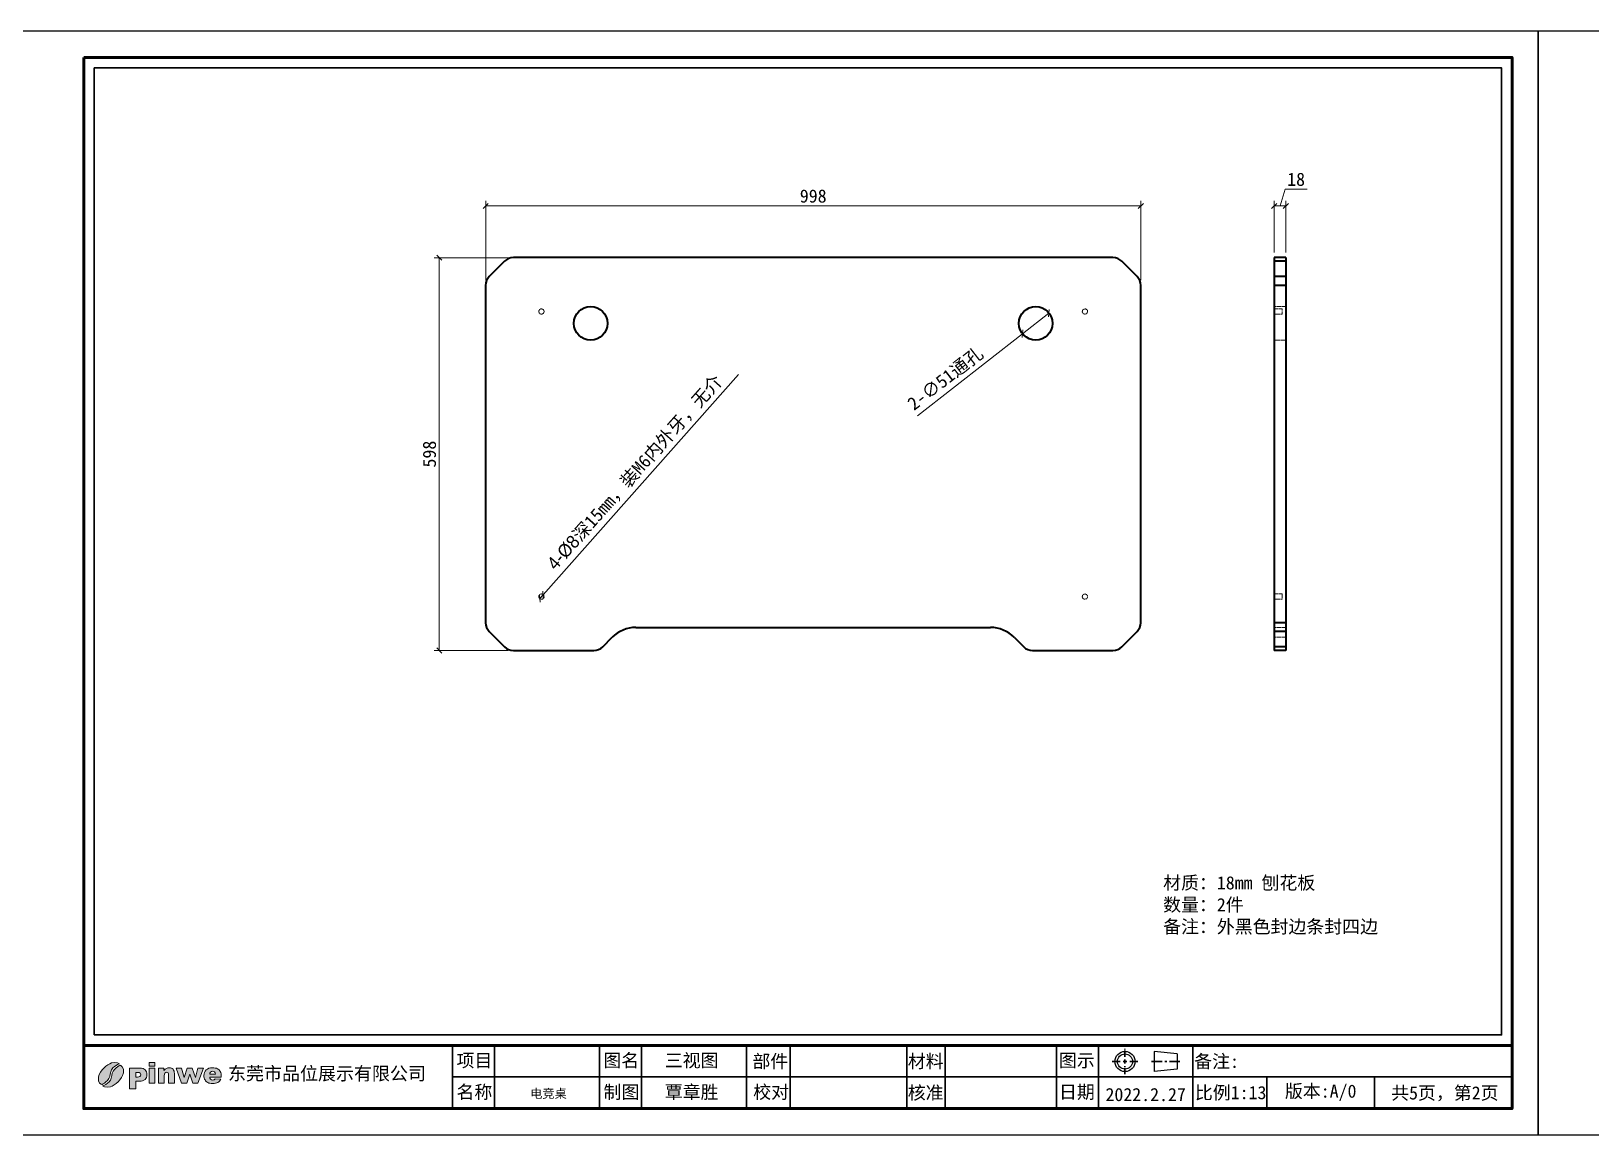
# Model space of a CAD drawing. Header units: inches. Extents: x 21728 to 86065, y -20660 to 1996.
# Drawn here: x 76641 to 79017, y -10313 to -8633 of the extents above; entities that cross this region are included whole.
import ezdxf

# ---------------------------------------------------------------- set-up
doc = ezdxf.new("R2010")
doc.units = ezdxf.units.IN
doc.header["$MEASUREMENT"] = 0
doc.linetypes.add('CENTER2', pattern=[28.575, 19.05, -3.175, 3.175, -3.175])
doc.linetypes.add('HIDDEN', pattern=[1.905, 1.27, -0.635])
doc.layers.add('_U+56FE_U+5C42 1', color=7, linetype='Continuous')
doc.layers.add('图框', color=5, linetype='Continuous', lineweight=60)
doc.layers.add('轮廓线', color=7, linetype='Continuous', lineweight=30)
doc.styles.add('ee', font='simfang.ttf')
doc.styles.get("Standard").update_dxf_attribs({"font": 'arial.ttf'})
doc.styles.add('宋体', font='')
doc.styles.add('样式 1', font='')
doc.styles.get('宋体').set_extended_font_data('SimSun')
doc.styles.get('样式 1').set_extended_font_data('SimSun')
doc.dimstyles.new('1-8', dxfattribs={"dimscale": 8, "dimtxt": 2.5, "dimasz": 1, "dimexe": 1, "dimexo": 1, "dimtad": 1, "dimdec": 1, "dimdsep": 46, "dimtxsty": '宋体', "dimblk": 'OBLIQUE', "dimcen": 2.5, "dimclrd": 3, "dimclre": 3, "dimclrt": 256, "dimadec": 0, "dimazin": 0, "dimtfac": 1, "dimtdec": 1, "dimtmove": 1, "dimatfit": 3, "dimfxl": 0, "dimlwd": 9, "dimlwe": 9, "dimarcsym": 0})

# ---------------------------------------------------------------- blocks, each defined once
blk = doc.blocks.new('_Oblique')
at = {"color": 0, "linetype": 'ByBlock', "lineweight": -2}
blk.add_line((-0.5, -0.5), (0.5, 0.5), dxfattribs=at)
blk = doc.blocks.new('*D250')
at = {"color": 3, "lineweight": 9, "transparency": 16777216}
for p, q in [((77367.8, -8978.1), (77255, -8978.1)), ((77263, -8978.1), (77263, -9576.1)), ((77367.8, -9576.1), (77255, -9576.1))]:
    blk.add_line(p, q, dxfattribs=at)
at = {"layer": 'Defpoints', "color": 0, "transparency": 16777216}
for p in [(77375.8, -8978.1), (77263, -9576.1), (77375.8, -9576.1)]:
    blk.add_point(p, dxfattribs=at)
at = {"color": 3, "lineweight": 9, "transparency": 16777216, "xscale": 8, "yscale": 8, "zscale": 8}
for p, rotation in [((77263, -8978.1), 90), ((77263, -9576.1), 270)]:
    blk.add_blockref('_Oblique', p, dxfattribs=dict(at, rotation=rotation))
at = {"transparency": 16777216, "insert": (77248, -9277.1), "char_height": 20, "attachment_point": 5, "rotation": 90, "style": '宋体'}
blk.add_mtext('598', dxfattribs=at)
blk = doc.blocks.new('*D251')
at = {"color": 3, "lineweight": 9, "transparency": 16777216}
for p, q in [((77333.6, -9012.3), (77333.6, -8891.4)), ((77333.6, -8899.4), (78331.6, -8899.4)), ((78331.6, -9012.3), (78331.6, -8891.4))]:
    blk.add_line(p, q, dxfattribs=at)
at = {"layer": 'Defpoints', "color": 0, "transparency": 16777216}
for p in [(78331.6, -8899.4), (77333.6, -9020.3), (78331.6, -9020.3)]:
    blk.add_point(p, dxfattribs=at)
at = {"color": 3, "lineweight": 9, "transparency": 16777216, "xscale": 8, "yscale": 8, "zscale": 8, "rotation": 180}
blk.add_blockref('_Oblique', (77333.6, -8899.4), dxfattribs=at)
at = {"color": 3, "lineweight": 9, "transparency": 16777216, "xscale": 8, "yscale": 8, "zscale": 8}
blk.add_blockref('_Oblique', (78331.6, -8899.4), dxfattribs=at)
at = {"transparency": 16777216, "insert": (77832.6, -8884.4), "char_height": 20, "attachment_point": 5, "style": '宋体'}
blk.add_mtext('998', dxfattribs=at)
blk = doc.blocks.new('*D252')
at = {"color": 3, "lineweight": 9, "transparency": 16777216}
for p, q in [((78543.8, -8899.4), (78551.5, -8873.9)), ((78551.5, -8873.9), (78585.2, -8873.9)), ((78534.8, -8970.1), (78534.8, -8891.4)), ((78552.8, -8899.4), (78534.8, -8899.4)), ((78552.8, -8970.1), (78552.8, -8891.4))]:
    blk.add_line(p, q, dxfattribs=at)
at = {"layer": 'Defpoints', "color": 0, "transparency": 16777216}
for p in [(78534.8, -8899.4), (78534.8, -8978.1), (78552.8, -8978.1)]:
    blk.add_point(p, dxfattribs=at)
at = {"color": 3, "lineweight": 9, "transparency": 16777216, "xscale": 8, "yscale": 8, "zscale": 8, "rotation": 180}
blk.add_blockref('_Oblique', (78534.8, -8899.4), dxfattribs=at)
at = {"color": 3, "lineweight": 9, "transparency": 16777216, "xscale": 8, "yscale": 8, "zscale": 8}
blk.add_blockref('_Oblique', (78552.8, -8899.4), dxfattribs=at)
at = {"transparency": 16777216, "insert": (78568.3, -8858.9), "char_height": 20, "attachment_point": 5, "style": '宋体'}
blk.add_mtext('18', dxfattribs=at)
blk = doc.blocks.new('*D253')
at = {"color": 3, "lineweight": 9, "transparency": 16777216}
for p in [(78191.6, -9062.4), (77991.7, -9218.7)]:
    blk.add_line(p, (78151.5, -9093.8), dxfattribs=at)
at = {"layer": 'Defpoints', "color": 0, "transparency": 16777216}
for p in [(78191.6, -9062.4), (78151.5, -9093.8)]:
    blk.add_point(p, dxfattribs=at)
at = {"color": 3, "lineweight": 9, "transparency": 16777216, "xscale": 8, "yscale": 8, "zscale": 8}
for p, rotation in [((78191.6, -9062.4), 218.0273107194701), ((78151.5, -9093.8), 38.02731071947012)]:
    blk.add_blockref('_Oblique', p, dxfattribs=dict(at, rotation=rotation))
at = {"transparency": 16777216, "insert": (78034.3, -9162.7), "char_height": 20, "attachment_point": 5, "rotation": 38.0273, "style": '宋体'}
blk.add_mtext('2-∅51通孔', dxfattribs=at)
blk = doc.blocks.new('*D225')
at = {"color": 3, "lineweight": 9, "transparency": 16777216}
for p in [(77719, -9156.1), (77416.1, -9496.9)]:
    blk.add_line(p, (77421, -9491.3), dxfattribs=at)
at = {"layer": 'Defpoints', "color": 0, "transparency": 16777216}
for p in [(77416.1, -9496.9), (77421, -9491.3)]:
    blk.add_point(p, dxfattribs=at)
at = {"color": 3, "lineweight": 9, "transparency": 16777216, "xscale": 8, "yscale": 8, "zscale": 8}
for p, rotation in [((77416.1, -9496.9), 48.36256670305428), ((77421, -9491.3), 228.3625667030543)]:
    blk.add_blockref('_Oblique', p, dxfattribs=dict(at, rotation=rotation))
at = {"transparency": 16777216, "insert": (77561.6, -9305.5), "char_height": 20, "attachment_point": 5, "rotation": 48.3626, "style": '宋体'}
blk.add_mtext('{\\fGulim|b0|i0|c134|p0;4-%%C8}深15mm，装M6内外牙，无介', dxfattribs=at)

msp = doc.modelspace()

# ---------------------------------------------------------------- hatches: boundary and pattern name
h = msp.add_hatch(color=256)
h.dxf.hatch_style = 1
edge = h.paths.add_edge_path()
edge.add_spline(control_points=[(76930.78, -10225.47), (76930.78, -10225.47), (76913.21, -10225.47), (76913.21, -10225.47), (76913.37, -10226.87), (76913.74, -10227.92), (76914.35, -10228.61), (76915.2, -10229.6), (76916.3, -10230.09), (76917.67, -10230.09), (76918.54, -10230.09), (76919.36, -10229.88), (76920.13, -10229.45), (76920.6, -10229.18), (76921.12, -10228.71), (76921.66, -10228.02), (76921.66, -10228.02), (76930.29, -10228.82), (76930.29, -10228.82), (76928.97, -10231.11), (76927.38, -10232.76), (76925.52, -10233.75), (76923.65, -10234.75), (76920.97, -10235.25), (76917.49, -10235.25), (76914.45, -10235.25), (76912.08, -10234.82), (76910.34, -10233.96), (76908.6, -10233.11), (76907.17, -10231.75), (76906.02, -10229.89), (76904.88, -10228.03), (76904.31, -10225.84), (76904.31, -10223.33), (76904.31, -10219.76), (76905.46, -10216.86), (76907.75, -10214.65), (76910.03, -10212.44), (76913.19, -10211.33), (76917.22, -10211.33), (76920.49, -10211.33), (76923.07, -10211.83), (76924.96, -10212.82), (76926.86, -10213.81), (76928.3, -10215.24), (76929.3, -10217.13), (76930.29, -10219.01), (76930.78, -10221.46), (76930.78, -10224.48), (76930.78, -10224.48), (76930.78, -10225.47), (76930.78, -10225.47)], knot_values=[0, 0, 0, 0, 1, 1, 1, 2, 2, 2, 3, 3, 3, 4, 4, 4, 5, 5, 5, 6, 6, 6, 7, 7, 7, 8, 8, 8, 9, 9, 9, 10, 10, 10, 11, 11, 11, 12, 12, 12, 13, 13, 13, 14, 14, 14, 15, 15, 15, 16, 16, 16, 17, 17, 17, 17], degree=3, periodic=0)
edge = h.paths.add_edge_path(flags=16)
edge.add_spline(control_points=[(76921.88, -10221.29), (76921.71, -10219.58), (76921.25, -10218.36), (76920.51, -10217.63), (76919.77, -10216.9), (76918.8, -10216.53), (76917.59, -10216.53), (76916.19, -10216.53), (76915.08, -10217.09), (76914.24, -10218.2), (76913.71, -10218.89), (76913.38, -10219.91), (76913.23, -10221.29), (76913.23, -10221.29), (76921.88, -10221.29), (76921.88, -10221.29)], knot_values=[0, 0, 0, 0, 1, 1, 1, 2, 2, 2, 3, 3, 3, 4, 4, 4, 5, 5, 5, 5], degree=3, periodic=0)
h.paths.add_polyline_path([(76861.93, -10211.86), (76870.4, -10211.86), (76874.07, -10226.21), (76878.74, -10211.86), (76886.58, -10211.86), (76891.41, -10226.23), (76895.1, -10211.86), (76903.51, -10211.86), (76895.1, -10234.72), (76887.32, -10234.72), (76882.7, -10220.96), (76878.23, -10234.72), (76870.41, -10234.72)])
edge = h.paths.add_edge_path()
edge.add_spline(control_points=[(76835.27, -10211.86), (76835.27, -10211.86), (76843.43, -10211.86), (76843.43, -10211.86), (76843.43, -10211.86), (76843.43, -10215.58), (76843.43, -10215.58), (76844.65, -10214.06), (76845.87, -10212.97), (76847.12, -10212.32), (76848.37, -10211.66), (76849.88, -10211.33), (76851.67, -10211.33), (76854.09, -10211.33), (76855.98, -10212.05), (76857.35, -10213.5), (76858.72, -10214.94), (76859.4, -10217.17), (76859.4, -10220.18), (76859.4, -10220.18), (76859.4, -10234.72), (76859.4, -10234.72), (76859.4, -10234.72), (76850.59, -10234.72), (76850.59, -10234.72), (76850.59, -10234.72), (76850.59, -10222.14), (76850.59, -10222.14), (76850.59, -10220.71), (76850.33, -10219.69), (76849.8, -10219.1), (76849.27, -10218.5), (76848.53, -10218.2), (76847.58, -10218.2), (76846.53, -10218.2), (76845.67, -10218.61), (76845.01, -10219.41), (76844.36, -10220.21), (76844.03, -10221.65), (76844.03, -10223.74), (76844.03, -10223.74), (76844.03, -10234.72), (76844.03, -10234.72), (76844.03, -10234.72), (76835.27, -10234.72), (76835.27, -10234.72), (76835.27, -10234.72), (76835.27, -10211.86), (76835.27, -10211.86)], knot_values=[0, 0, 0, 0, 1, 1, 1, 2, 2, 2, 3, 3, 3, 4, 4, 4, 5, 5, 5, 6, 6, 6, 7, 7, 7, 8, 8, 8, 9, 9, 9, 10, 10, 10, 11, 11, 11, 12, 12, 12, 13, 13, 13, 14, 14, 14, 15, 15, 15, 16, 16, 16, 16], degree=3, periodic=0)
h.paths.add_polyline_path([(76821.06, -10203.18), (76829.83, -10203.18), (76829.83, -10209.13), (76821.06, -10209.13)])
h.paths.add_polyline_path([(76821.06, -10211.86), (76829.83, -10211.86), (76829.83, -10234.72), (76821.06, -10234.72)])
edge = h.paths.add_edge_path()
edge.add_spline(control_points=[(76790.79, -10212.02), (76790.79, -10212.02), (76806.99, -10212.02), (76806.99, -10212.02), (76810.52, -10212.02), (76813.17, -10212.85), (76814.93, -10214.53), (76816.68, -10216.22), (76817.56, -10218.61), (76817.56, -10221.71), (76817.56, -10224.9), (76816.6, -10227.39), (76814.69, -10229.19), (76812.77, -10230.98), (76809.84, -10231.88), (76805.91, -10231.88), (76805.91, -10231.88), (76800.56, -10231.88), (76800.56, -10231.88), (76800.56, -10231.88), (76800.56, -10243.55), (76800.56, -10243.55), (76800.56, -10243.55), (76790.79, -10243.55), (76790.79, -10243.55), (76790.79, -10243.55), (76790.79, -10212.02), (76790.79, -10212.02)], knot_values=[0, 0, 0, 0, 1, 1, 1, 2, 2, 2, 3, 3, 3, 4, 4, 4, 5, 5, 5, 6, 6, 6, 7, 7, 7, 8, 8, 8, 9, 9, 9, 9], degree=3, periodic=0)
edge = h.paths.add_edge_path(flags=16)
edge.add_spline(control_points=[(76800.56, -10225.49), (76800.56, -10225.49), (76802.96, -10225.49), (76802.96, -10225.49), (76804.86, -10225.49), (76806.19, -10225.16), (76806.95, -10224.51), (76807.71, -10223.86), (76808.1, -10223.02), (76808.1, -10222), (76808.1, -10221.01), (76807.77, -10220.17), (76807.1, -10219.48), (76806.44, -10218.79), (76805.19, -10218.45), (76803.35, -10218.45), (76803.35, -10218.45), (76800.56, -10218.45), (76800.56, -10218.45), (76800.56, -10218.45), (76800.56, -10225.49), (76800.56, -10225.49)], knot_values=[0, 0, 0, 0, 1, 1, 1, 2, 2, 2, 3, 3, 3, 4, 4, 4, 5, 5, 5, 6, 6, 6, 7, 7, 7, 7], degree=3, periodic=0)
edge = h.paths.add_edge_path()
edge.add_spline(control_points=[(76750, -10238.81), (76750, -10238.81), (76754.35, -10242.55), (76761.82, -10240.31), (76769.29, -10238.07), (76779.63, -10229.06), (76781.74, -10219.28), (76783.84, -10209.5), (76776.83, -10207.36), (76776.83, -10207.36), (76776.83, -10207.36), (76764.6, -10213.07), (76763.99, -10223.32), (76763.38, -10233.58), (76751.9, -10238.68), (76750, -10238.81)], knot_values=[0, 0, 0, 0, 1, 1, 1, 2, 2, 2, 3, 3, 3, 4, 4, 4, 5, 5, 5, 5], degree=3, periodic=0)
edge = h.paths.add_edge_path()
edge.add_spline(control_points=[(76775.61, -10205.49), (76775.61, -10205.49), (76771.26, -10201.76), (76763.79, -10204), (76756.32, -10206.24), (76745.98, -10215.24), (76743.87, -10225.03), (76741.77, -10234.81), (76748.78, -10236.95), (76748.78, -10236.95), (76748.78, -10236.95), (76761.01, -10231.24), (76761.62, -10220.98), (76762.23, -10210.73), (76773.71, -10205.63), (76775.61, -10205.49)], knot_values=[0, 0, 0, 0, 1, 1, 1, 2, 2, 2, 3, 3, 3, 4, 4, 4, 5, 5, 5, 5], degree=3, periodic=0)

# ---------------------------------------------------------------- linework, layer by layer
at = {"color": 7, "linetype": 'Continuous', "lineweight": 35}
for p, q in [((78289.27, -8978.06), (77375.84, -8978.06)), ((78552.82, -8978.06), (78534.82, -8978.06)), ((78534.82, -8978.06), (78534.82, -8983.63)), ((78552.82, -8978.06), (78552.82, -8983.63)), ((77362.4, -8983.63), (77339.12, -9006.91)), ((78325.99, -9006.91), (78302.71, -8983.63)), ((78552.82, -8983.63), (78534.82, -8983.63)), ((78534.82, -8983.63), (78534.82, -9006.91)), ((78552.82, -8983.63), (78552.82, -9006.91)), ((77333.56, -9020.35), (77333.56, -9533.78)), ((78331.56, -9533.78), (78331.56, -9020.35)), ((78552.82, -9006.91), (78534.82, -9006.91)), ((78534.82, -9006.91), (78534.82, -9020.35)), ((78552.82, -9020.35), (78534.82, -9020.35)), ((78534.82, -9020.35), (78534.82, -9533.78)), ((78552.82, -9006.91), (78552.82, -9020.35)), ((78552.82, -9020.35), (78552.82, -9533.78)), ((77339.12, -9547.21), (77362.4, -9570.5)), ((77562.41, -9541.06), (78102.7, -9541.06)), ((78302.71, -9570.5), (78325.99, -9547.21)), ((78552.82, -9533.78), (78534.82, -9533.78)), ((78534.82, -9533.78), (78534.82, -9547.21)), ((78552.82, -9547.21), (78534.82, -9547.21)), ((78534.82, -9547.21), (78534.82, -9570.5)), ((78552.82, -9533.78), (78552.82, -9547.21)), ((78552.82, -9547.21), (78552.82, -9570.5)), ((77511.85, -9570.5), (77526.35, -9556)), ((78138.77, -9556), (78153.26, -9570.5)), ((78552.82, -9570.5), (78534.82, -9570.5)), ((78534.82, -9570.5), (78534.82, -9576.06)), ((78552.82, -9570.5), (78552.82, -9576.06)), ((77375.84, -9576.06), (77498.41, -9576.06)), ((78166.7, -9576.06), (78289.27, -9576.06)), ((78552.82, -9576.06), (78534.82, -9576.06))]:
    msp.add_line(p, q, dxfattribs=at)
at = {"color": 7, "linetype": 'HIDDEN', "lineweight": 18}
for p, q in [((78552.82, -8983.63), (78534.82, -8983.63)), ((78552.82, -9006.91), (78534.82, -9006.91)), ((78552.82, -9020.35), (78534.82, -9020.35)), ((78552.82, -9052.56), (78534.82, -9052.56)), ((78546.82, -9056.06), (78534.82, -9056.06)), ((78534.82, -9064.06), (78546.82, -9064.06)), ((78546.82, -9060.06), (78546.82, -9056.06)), ((78546.82, -9064.06), (78546.82, -9060.06)), ((78534.82, -9103.56), (78552.82, -9103.56)), ((78546.82, -9490.06), (78534.82, -9490.06)), ((78534.82, -9498.06), (78546.82, -9498.06)), ((78546.82, -9494.06), (78546.82, -9490.06)), ((78546.82, -9498.06), (78546.82, -9494.06)), ((78552.82, -9533.78), (78534.82, -9533.78)), ((78552.82, -9541.06), (78534.82, -9541.06)), ((78552.82, -9547.21), (78534.82, -9547.21)), ((78552.82, -9556), (78534.82, -9556)), ((78552.82, -9570.5), (78534.82, -9570.5))]:
    msp.add_line(p, q, dxfattribs=at)
at = {"color": 14, "lineweight": 25}
for p, q in [((78352.02, -10186.4), (78352.02, -10217.12)), ((78387.22, -10190.24), (78352.02, -10186.4)), ((78387.22, -10190.24), (78387.22, -10213.28)), ((78387.22, -10213.28), (78352.02, -10217.12))]:
    msp.add_line(p, q, dxfattribs=at)
at = {"color": 7, "linetype": 'HIDDEN', "lineweight": 18}
for centre in [(77418.56, -9060.06), (78246.56, -9060.06), (77418.56, -9494.06), (78246.56, -9494.06)]:
    msp.add_circle(centre, 4, dxfattribs=at)
at = {"color": 7, "linetype": 'Continuous', "lineweight": 35}
for centre in [(77493.56, -9078.06), (78171.56, -9078.06)]:
    msp.add_circle(centre, 25.5, dxfattribs=at)
at = {"color": 14, "lineweight": 25}
for radius in [15.36, 11.52]:
    msp.add_circle((78307.57, -10201.76), radius, dxfattribs=at)
at = {"color": 7, "linetype": 'Continuous', "lineweight": 35}
for centre, radius, start, end in [((77375.84, -8997.06), 19, 90, 135), ((78289.27, -8997.06), 19, 45, 90), ((77352.56, -9020.35), 19, 135, 180), ((78312.56, -9020.35), 19, 0, 45), ((77352.56, -9533.78), 19, 180, 225), ((77562.41, -9592.06), 51, 90, 135), ((78102.7, -9592.06), 51, 45, 90), ((78312.56, -9533.78), 19, 315, 0), ((77375.84, -9557.06), 19, 225, 270), ((77498.41, -9557.06), 19, 270, 315), ((78166.7, -9557.06), 19, 225, 270), ((78289.27, -9557.06), 19, 270, 315)]:
    msp.add_arc(centre, radius, start, end, dxfattribs=at)
at = {"layer": '_U+56FE_U+5C42 1', "lineweight": 0}
for points in [[(76821.06, -10203.18), (76829.83, -10203.18), (76829.83, -10209.13), (76821.06, -10209.13), (76821.06, -10203.18)], [(76821.06, -10211.86), (76829.83, -10211.86), (76829.83, -10234.72), (76821.06, -10234.72), (76821.06, -10211.86)], [(76861.93, -10211.86), (76870.4, -10211.86), (76874.07, -10226.21), (76878.74, -10211.86), (76886.58, -10211.86), (76891.41, -10226.23), (76895.1, -10211.86), (76903.51, -10211.86), (76895.1, -10234.72), (76887.32, -10234.72), (76882.7, -10220.96), (76878.23, -10234.72), (76870.41, -10234.72), (76861.93, -10211.86)]]:
    msp.add_lwpolyline(points, dxfattribs=at)
for points, knots in [([(76775.61, -10205.49), (76775.61, -10205.49), (76771.26, -10201.76), (76763.79, -10204), (76756.32, -10206.24), (76745.98, -10215.24), (76743.87, -10225.03), (76741.77, -10234.81), (76748.78, -10236.95), (76748.78, -10236.95), (76748.78, -10236.95), (76761.01, -10231.24), (76761.62, -10220.98), (76762.23, -10210.73), (76773.71, -10205.63), (76775.61, -10205.49)], [0, 0, 0, 0, 1, 1, 1, 2, 2, 2, 3, 3, 3, 4, 4, 4, 5, 5, 5, 5]), ([(76750, -10238.81), (76750, -10238.81), (76754.35, -10242.55), (76761.82, -10240.31), (76769.29, -10238.07), (76779.63, -10229.06), (76781.74, -10219.28), (76783.84, -10209.5), (76776.83, -10207.36), (76776.83, -10207.36), (76776.83, -10207.36), (76764.6, -10213.07), (76763.99, -10223.32), (76763.38, -10233.58), (76751.9, -10238.68), (76750, -10238.81)], [0, 0, 0, 0, 1, 1, 1, 2, 2, 2, 3, 3, 3, 4, 4, 4, 5, 5, 5, 5]), ([(76790.79, -10212.02), (76790.79, -10212.02), (76806.99, -10212.02), (76806.99, -10212.02), (76810.52, -10212.02), (76813.17, -10212.85), (76814.93, -10214.53), (76816.68, -10216.22), (76817.56, -10218.61), (76817.56, -10221.71), (76817.56, -10224.9), (76816.6, -10227.39), (76814.69, -10229.19), (76812.77, -10230.98), (76809.84, -10231.88), (76805.91, -10231.88), (76805.91, -10231.88), (76800.56, -10231.88), (76800.56, -10231.88), (76800.56, -10231.88), (76800.56, -10243.55), (76800.56, -10243.55), (76800.56, -10243.55), (76790.79, -10243.55), (76790.79, -10243.55), (76790.79, -10243.55), (76790.79, -10212.02), (76790.79, -10212.02)], [0, 0, 0, 0, 1, 1, 1, 2, 2, 2, 3, 3, 3, 4, 4, 4, 5, 5, 5, 6, 6, 6, 7, 7, 7, 8, 8, 8, 9, 9, 9, 9]), ([(76835.27, -10211.86), (76835.27, -10211.86), (76843.43, -10211.86), (76843.43, -10211.86), (76843.43, -10211.86), (76843.43, -10215.58), (76843.43, -10215.58), (76844.65, -10214.06), (76845.87, -10212.97), (76847.12, -10212.32), (76848.37, -10211.66), (76849.88, -10211.33), (76851.67, -10211.33), (76854.09, -10211.33), (76855.98, -10212.05), (76857.35, -10213.5), (76858.72, -10214.94), (76859.4, -10217.17), (76859.4, -10220.18), (76859.4, -10220.18), (76859.4, -10234.72), (76859.4, -10234.72), (76859.4, -10234.72), (76850.59, -10234.72), (76850.59, -10234.72), (76850.59, -10234.72), (76850.59, -10222.14), (76850.59, -10222.14), (76850.59, -10220.71), (76850.33, -10219.69), (76849.8, -10219.1), (76849.27, -10218.5), (76848.53, -10218.2), (76847.58, -10218.2), (76846.53, -10218.2), (76845.67, -10218.61), (76845.01, -10219.41), (76844.36, -10220.21), (76844.03, -10221.65), (76844.03, -10223.74), (76844.03, -10223.74), (76844.03, -10234.72), (76844.03, -10234.72), (76844.03, -10234.72), (76835.27, -10234.72), (76835.27, -10234.72), (76835.27, -10234.72), (76835.27, -10211.86), (76835.27, -10211.86)], [0, 0, 0, 0, 1, 1, 1, 2, 2, 2, 3, 3, 3, 4, 4, 4, 5, 5, 5, 6, 6, 6, 7, 7, 7, 8, 8, 8, 9, 9, 9, 10, 10, 10, 11, 11, 11, 12, 12, 12, 13, 13, 13, 14, 14, 14, 15, 15, 15, 16, 16, 16, 16]), ([(76930.78, -10225.47), (76930.78, -10225.47), (76913.21, -10225.47), (76913.21, -10225.47), (76913.37, -10226.87), (76913.74, -10227.92), (76914.35, -10228.61), (76915.2, -10229.6), (76916.3, -10230.09), (76917.67, -10230.09), (76918.54, -10230.09), (76919.36, -10229.88), (76920.13, -10229.45), (76920.6, -10229.18), (76921.12, -10228.71), (76921.66, -10228.02), (76921.66, -10228.02), (76930.29, -10228.82), (76930.29, -10228.82), (76928.97, -10231.11), (76927.38, -10232.76), (76925.52, -10233.75), (76923.65, -10234.75), (76920.97, -10235.25), (76917.49, -10235.25), (76914.45, -10235.25), (76912.08, -10234.82), (76910.34, -10233.96), (76908.6, -10233.11), (76907.17, -10231.75), (76906.02, -10229.89), (76904.88, -10228.03), (76904.31, -10225.84), (76904.31, -10223.33), (76904.31, -10219.76), (76905.46, -10216.86), (76907.75, -10214.65), (76910.03, -10212.44), (76913.19, -10211.33), (76917.22, -10211.33), (76920.49, -10211.33), (76923.07, -10211.83), (76924.96, -10212.82), (76926.86, -10213.81), (76928.3, -10215.24), (76929.3, -10217.13), (76930.29, -10219.01), (76930.78, -10221.46), (76930.78, -10224.48), (76930.78, -10224.48), (76930.78, -10225.47), (76930.78, -10225.47)], [0, 0, 0, 0, 1, 1, 1, 2, 2, 2, 3, 3, 3, 4, 4, 4, 5, 5, 5, 6, 6, 6, 7, 7, 7, 8, 8, 8, 9, 9, 9, 10, 10, 10, 11, 11, 11, 12, 12, 12, 13, 13, 13, 14, 14, 14, 15, 15, 15, 16, 16, 16, 17, 17, 17, 17]), ([(76921.88, -10221.29), (76921.71, -10219.58), (76921.25, -10218.36), (76920.51, -10217.63), (76919.77, -10216.9), (76918.8, -10216.53), (76917.59, -10216.53), (76916.19, -10216.53), (76915.08, -10217.09), (76914.24, -10218.2), (76913.71, -10218.89), (76913.38, -10219.91), (76913.23, -10221.29), (76913.23, -10221.29), (76921.88, -10221.29), (76921.88, -10221.29)], [0, 0, 0, 0, 1, 1, 1, 2, 2, 2, 3, 3, 3, 4, 4, 4, 5, 5, 5, 5]), ([(76800.56, -10225.49), (76800.56, -10225.49), (76802.96, -10225.49), (76802.96, -10225.49), (76804.86, -10225.49), (76806.19, -10225.16), (76806.95, -10224.51), (76807.71, -10223.86), (76808.1, -10223.02), (76808.1, -10222), (76808.1, -10221.01), (76807.77, -10220.17), (76807.1, -10219.48), (76806.44, -10218.79), (76805.19, -10218.45), (76803.35, -10218.45), (76803.35, -10218.45), (76800.56, -10218.45), (76800.56, -10218.45), (76800.56, -10218.45), (76800.56, -10225.49), (76800.56, -10225.49)], [0, 0, 0, 0, 1, 1, 1, 2, 2, 2, 3, 3, 3, 4, 4, 4, 5, 5, 5, 6, 6, 6, 7, 7, 7, 7])]:
    msp.add_open_spline(points, degree=3, knots=knots, dxfattribs=at)
at = {"layer": 'Defpoints'}
for points in [[(76561.23, -10313.34), (78937.23, -10313.34), (78937.23, -8633.34), (76561.23, -8633.34)], [(78937.23, -10313.34), (81313.23, -10313.34), (81313.23, -8633.34), (78937.23, -8633.34)]]:
    msp.add_lwpolyline(points, close=True, dxfattribs=at)
at = {"layer": '图框', "color": 32}
msp.add_lwpolyline([(76721.23, -8673.34), (78897.23, -8673.34), (78897.23, -10273.34), (76721.23, -10273.34)], close=True, dxfattribs=at)
msp.add_lwpolyline([(76721.23, -10177.34), (78897.23, -10177.34)], dxfattribs=at)
at = {"layer": '轮廓线'}
for p, q in [((77283.07, -10273.34), (77283.07, -10177.34)), ((77347.07, -10273.34), (77347.07, -10177.34)), ((77507.07, -10273.34), (77507.07, -10177.34)), ((77571.07, -10273.34), (77571.07, -10177.34)), ((77731.07, -10273.34), (77731.07, -10177.34)), ((77797.43, -10273.34), (77797.43, -10177.34)), ((77975.08, -10273.34), (77975.08, -10177.34)), ((78033.56, -10273.34), (78033.56, -10177.34)), ((78203.07, -10273.34), (78203.07, -10177.34)), ((78267.07, -10273.34), (78267.07, -10177.34)), ((78411.07, -10225.34), (78411.07, -10177.34)), ((77283.07, -10225.34), (78897.23, -10225.34)), ((78411.07, -10273.34), (78411.07, -10225.34)), ((78523.87, -10273.34), (78523.87, -10225.34)), ((78687.61, -10273.34), (78687.61, -10225.34))]:
    msp.add_line(p, q, dxfattribs=at)
at = {"layer": '轮廓线', "color": 4, "linetype": 'CENTER2', "ltscale": 0.5}
for p, q in [((78307.57, -10194.53), (78307.57, -10182.4)), ((78307.57, -10204.6), (78307.57, -10198.93)), ((78307.57, -10221.12), (78307.57, -10209))]:
    msp.add_line(p, q, dxfattribs=at)
at = {"layer": '轮廓线', "color": 4, "linetype": 'CENTER2'}
for p, q in [((78288.21, -10201.76), (78300.33, -10201.76)), ((78304.73, -10201.76), (78310.41, -10201.76)), ((78314.8, -10201.76), (78326.93, -10201.76))]:
    msp.add_line(p, q, dxfattribs=at)
at = {"layer": '轮廓线', "color": 4}
for p, q in [((78348.02, -10201.76), (78364.15, -10201.76)), ((78368.15, -10201.76), (78371.26, -10201.76)), ((78375.26, -10201.76), (78391.22, -10201.76))]:
    msp.add_line(p, q, dxfattribs=at)
at = {"layer": '轮廓线', "color": 7}
msp.add_lwpolyline([(76737.23, -10161.34), (78881.23, -10161.34), (78881.23, -8689.34), (76737.23, -8689.34)], close=True, dxfattribs=at)

# ---------------------------------------------------------------- texts
at = {"lineweight": 15, "insert": (78365.71, -9947.57), "char_height": 20, "width": 418.1733, "attachment_point": 4, "style": 'ee'}
msp.add_mtext('\\P材质：18mm 刨花板\\P数量：2件\\P备注：外黑色封边条封四边', dxfattribs=at)
at = {"insert": (76941.13, -10210.02, 2.58), "char_height": 20.0908, "width": 1329.106, "attachment_point": 1}
msp.add_mtext('{\\fSimSun|b0|i0|c134|p2;东莞市品位展示有限公司}', dxfattribs=at)
at = {"layer": '轮廓线', "attachment_point": 5, "style": '样式 1'}
for s, insert, char_height, width in [('{\\fSimSun|b1|i0|c134|p2;项目}', (77316.47, -10201.34), 20, 149.7729), ('{\\fSimSun|b1|i0|c134|p2;图名}', (77540.22, -10201.34), 20, 149.7729), ('{\\fSimSun|b1|i0|c134|p2;三视图}', (77647.41, -10201.34), 20, 149.7729), ('{\\fSimSun|b1|i0|c134|p2;部件}', (77767.37, -10202.54), 20, 149.7729), ('{\\fSimSun|b1|i0|c134|p2;材料}', (78003.96, -10202.47), 20, 149.7729), ('{\\fSimSun|b1|i0|c134|p2;图示}', (78234.29, -10201.34), 20, 149.7729), ('{\\fSimSun|b1|i0|c134|p2;备注:}', (78447.12, -10202.61), 20, 149.7729), ('{\\fSimSun|b1|i0|c134|p2;名称}', (77316.42, -10249.34), 20, 149.7729), ('{\\fSimSun|b1|i0|c134|p2;制图}', (77540.42, -10249.34), 20, 149.7729), ('{\\fSimSun|b1|i0|c134|p2;覃章胜}', (77647.41, -10249.34), 20, 149.7729), ('{\\fSimSun|b1|i0|c134|p2;校对}', (77768.52, -10249.34), 20, 149.7729), ('{\\fSimSun|b1|i0|c134|p2;核准}', (78003.96, -10250.47), 20, 149.7729), ('{\\fSimSun|b1|i0|c134|p2;日期}', (78234.29, -10249.34), 20, 149.7729), ('{\\fSimSun|b1|i0|c134|p2;比例1:13}', (78468.57, -10250.24), 20, 135.4819), ('{\\fSimSun|b1|i0|c134|p2;版本:A/0}', (78605.74, -10249.34), 20, 163.7382), ('{\\fSimSun|b1|i0|c134|p2;共5页，第2页}', (78794.89, -10251), 20, 230.0387), ('{\\fSimSun|b1|i0|c134|p2;电竞桌}', (77429.32, -10251.31), 13.6, 176.9097), ('{\\fSimSun|b1|i0|c134|p2;2022.2.27}', (78339.07, -10252.24), 20, 144)]:
    msp.add_mtext(s, dxfattribs=dict(at, insert=insert, char_height=char_height, width=width))

# ---------------------------------------------------------------- dimensions: what is measured, and where the dimension line sits
at = {"color": 1}
for base, p1, p2, picture, middle in [((78534.82, -8899.42), (78552.82, -8978.06), (78534.82, -8978.06), '*D252', (78556.47, -8858.92)), ((78331.56, -8899.42), (77333.56, -9020.35), (78331.56, -9020.35), '*D251', (77832.56, -8884.42))]:
    dim = msp.add_linear_dim(base=base, p1=p1, p2=p2, dimstyle='1-8', dxfattribs=at)
    dim.commit()
    dim.dimension.update_dxf_attribs({"geometry": picture, "text_midpoint": middle})
dim = msp.add_linear_dim(base=(77263.02, -9576.06), p1=(77375.84, -8978.06), p2=(77375.84, -9576.06), angle=90, dimstyle='1-8', dxfattribs=at)
dim.commit()
dim.dimension.update_dxf_attribs({"geometry": '*D250', "text_midpoint": (77248.02, -9277.06)})
dim = msp.add_diameter_dim_2p(p1=(78191.64, -9062.35), p2=(78151.47, -9093.77), text='2-<>通孔', dimstyle='1-8', dxfattribs=at)
dim.commit()
dim.dimension.update_dxf_attribs({"geometry": '*D253', "text_midpoint": (78045.3, -9176.8), "dimtype": 163})
dim = msp.add_diameter_dim_2p(p1=(77416.06, -9496.87), p2=(77421.05, -9491.26), text='{\\fGulim|b0|i0|c134|p0;4-%%C8}深15mm，装M6内外牙，无介', dimstyle='1-8')
dim.commit()
dim.dimension.update_dxf_attribs({"geometry": '*D225', "text_midpoint": (77561.65, -9305.49)})

doc.saveas('drawing.dxf')
